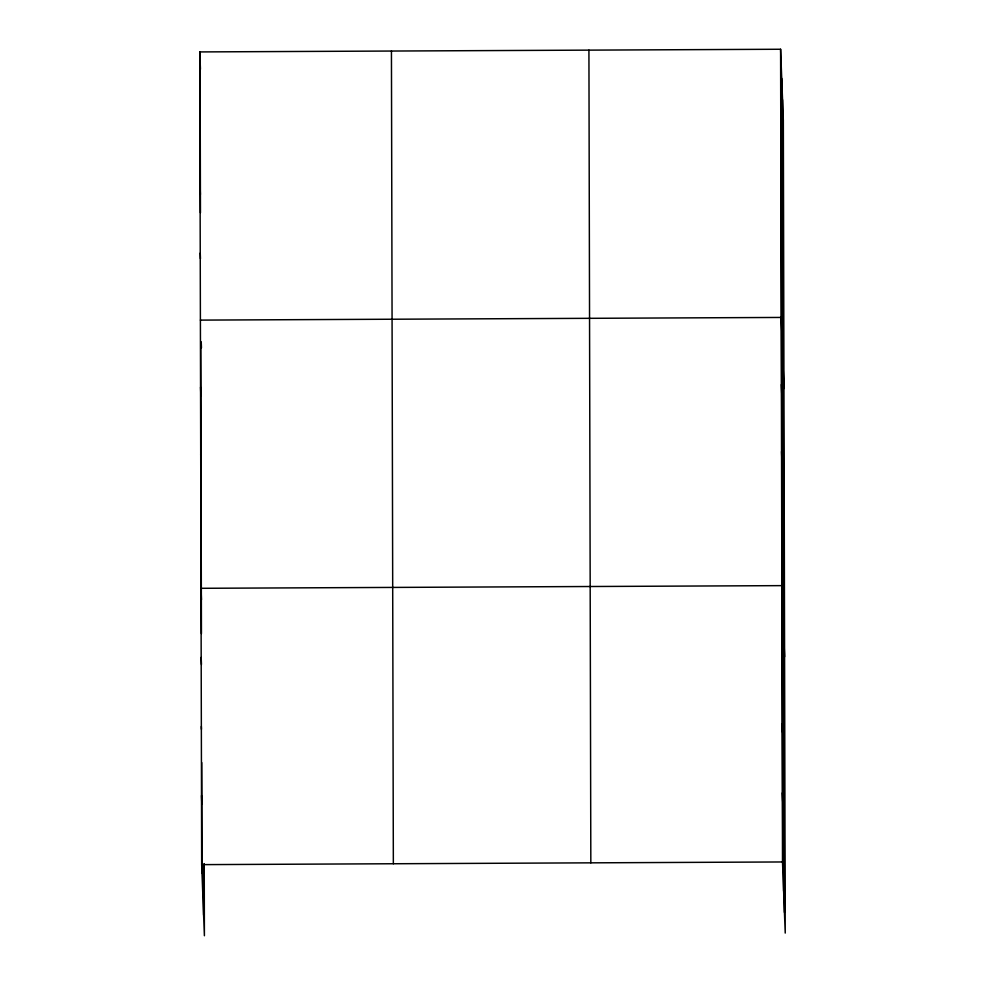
<?xml version="1.0" encoding="UTF-8"?>
<svg xmlns="http://www.w3.org/2000/svg" width="985" height="985" viewBox="0 0 985 985"><rect width="100%" height="100%" fill="white"/><g stroke="black" fill="none" stroke-linecap="round" stroke-linejoin="round"><path stroke-width="1.48" d="M204.227 863.599L204.4 935.75L201.666 864.633L199.77 51.922L780.6 49.25L783.334 120.367L785.23 933.078L782.509 861.961L780.6 49.25M200.398 320.113L781.228 317.441L783.962 388.558M201.666 864.633L782.509 861.961M780.76 116.304L781.08 124.763M780.908 183.345L781.24 191.804M781.068 250.399L781.4 258.858M781.388 384.495L781.708 392.953M781.536 451.536L781.868 460.007M781.696 518.59L782.028 527.049M784.589 656.761L781.856 585.632L201.026 588.304L201.457 599.73M782.016 654.717L782.349 663.176M782.176 723.803L782.509 732.261M782.336 792.876L782.669 801.334M199.77 51.922L200.435 69.246M199.918 118.976L200.25 127.434M200.078 186.017L200.398 194.488M200.238 253.071L200.448 258.71M201.223 341.869L201.457 347.779M200.546 387.167L200.878 395.625M200.706 454.208L201.038 462.679M200.866 521.262L201.186 529.721M201.186 657.389L201.457 664.444M201.346 726.474L201.457 729.294M201.506 795.548L201.826 804.019M782.533 99.694L784.442 912.405M781.721 78.394L783.617 891.093M780.92 57.709L782.829 870.42M588.919 50.136L590.828 862.835M391.439 51.035L393.347 863.746M203.489 864.411L203.612 915.077M202.725 864.608L202.787 893.764M200.09 60.38L200.448 212.772M200.755 342.3L201.432 633.614M201.74 762.562L201.999 873.092"/></g></svg>
